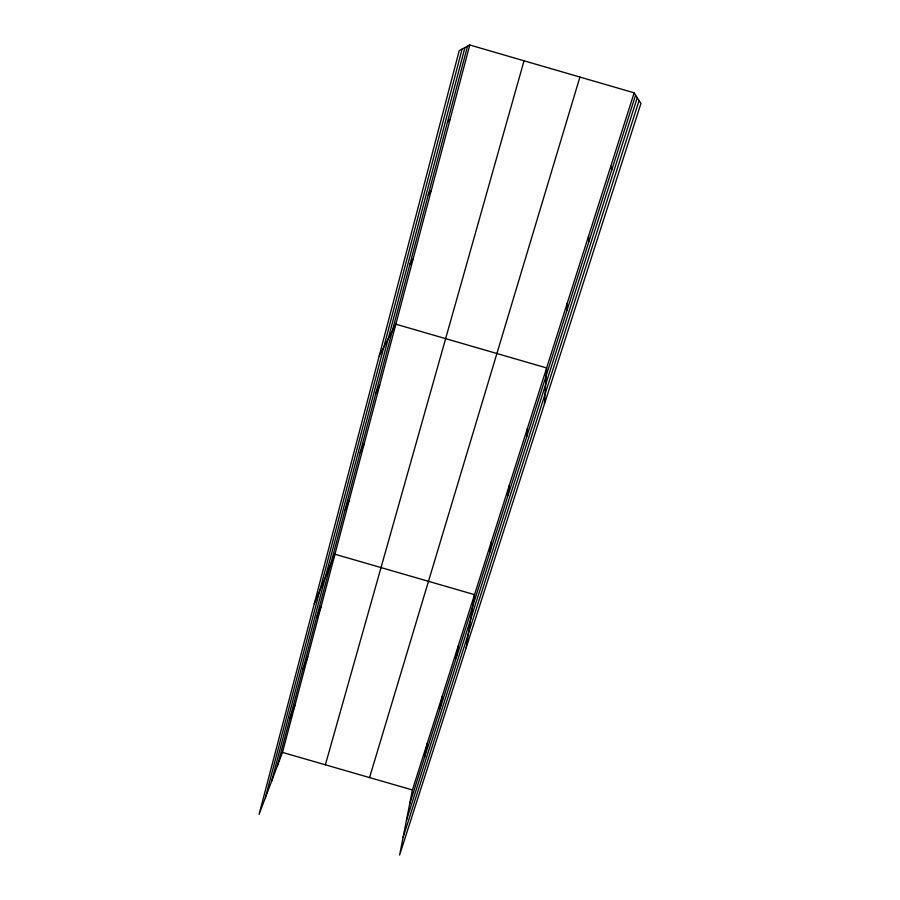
<?xml version="1.0" encoding="UTF-8"?>
<svg xmlns="http://www.w3.org/2000/svg" width="900" height="900" viewBox="0 0 900 900"><rect width="100%" height="100%" fill="white"/><g stroke="black" fill="none" stroke-linecap="round" stroke-linejoin="round"><path stroke-width="1.35" d="M567.079 310.084L567.135 303.536M544.433 403.999L546.649 367.954L395.854 324.191L379.192 356.051M526.702 436.77L527.558 427.973M508.005 495.45L509.197 485.674M490.027 551.858L491.546 541.192M466.166 647.741L474.548 594.653L334.946 554.231L314.269 603.788M456.086 658.373L458.168 646.155M440.044 708.716L442.373 695.812M424.575 757.26L427.14 743.715M634.14 92.835L412.425 789.964L399.623 855L640.935 103.478L634.14 92.835L469.777 45L459.236 50.602L259.065 814.41L282.476 752.411L469.777 45M265.365 797.738L462.116 49.072M271.586 781.245L464.929 47.576M277.391 765.877L467.527 46.193M325.373 764.809L524.036 60.795M369.551 777.577L579.915 77.062M409.646 804.082L635.591 95.108M406.474 820.204L637.256 97.729M403.065 837.506L639.079 100.575M289.957 718.346L294.907 705.488M302.974 669.071L307.777 656.876M316.474 617.974L321.109 606.488M345.037 509.85L349.312 499.984M360.157 452.588L364.23 443.655M375.896 393.03L379.733 385.099M409.871 264.431L413.168 258.817M428.243 194.895L431.224 190.62M447.446 122.22L450.067 119.419M282.476 752.411L412.425 789.964M610.819 166.174L611.719 169.999M588.499 236.329L588.904 241.594"/></g></svg>
